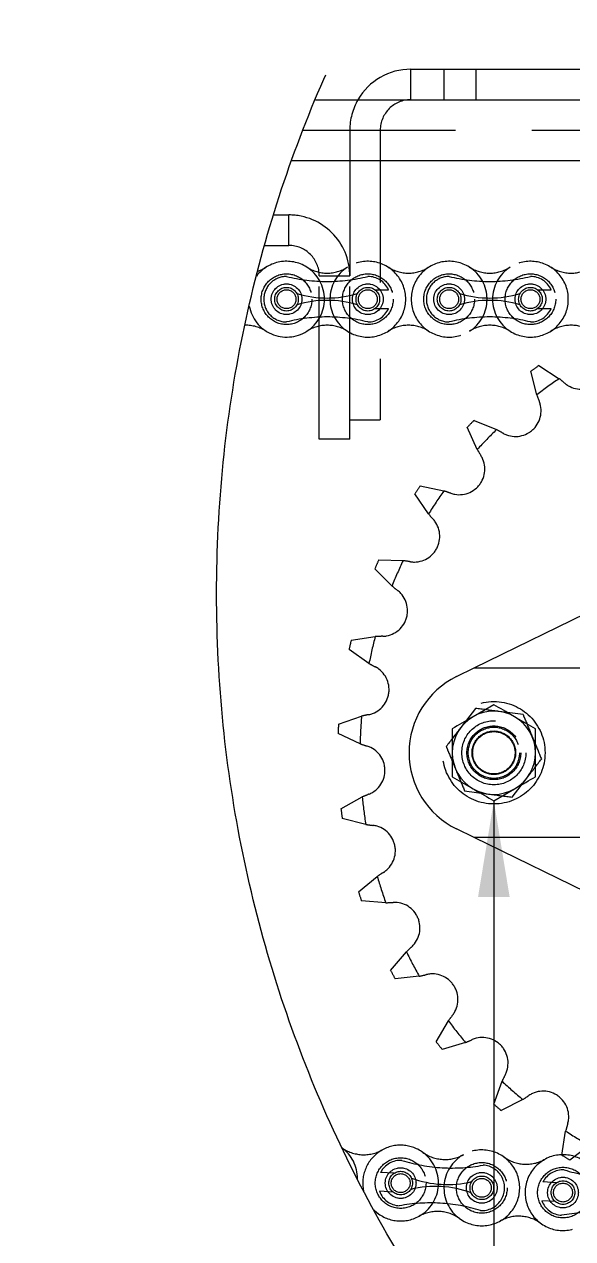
# Model space of a CAD drawing. Header units: metres. Extents: x 0 to 21025, y 0 to 14850.
# Drawn here: x 11893 to 12178, y 8087 to 8720 of the extents above; entities that cross this region are included whole.
import ezdxf

# ---------------------------------------------------------------- set-up
doc = ezdxf.new("R2010")
doc.units = ezdxf.units.M
doc.header["$LTSCALE"] = 25
doc.linetypes.add('HIDDEN2', pattern=[4.7625, 3.175, -1.5875])
doc.linetypes.add('PHANTOM', pattern=[63.5, 31.75, -6.35, 6.35, -6.35, 6.35, -6.35])
for name, color, linetype in [('SDM', 7, 'Continuous'), ('SL4', 4, 'Continuous'), ('SRE', 2, 'PHANTOM'), ('ST1', 7, 'HIDDEN2')]:
    doc.layers.add(name, color=color, linetype=linetype)
doc.styles.add('ROMANS', font='ROMANS.SHX')
doc.dimstyles.new('25___1-25', dxfattribs={"dimscale": 25, "dimtxt": 2.5, "dimasz": 2, "dimexe": 1.5, "dimexo": 1, "dimgap": 0.5, "dimtad": 1, "dimzin": 12, "dimtxsty": 'ROMANS', "dimcen": 0, "dimclrd": 256, "dimclre": 256, "dimclrt": 3, "dimazin": 3, "dimtfac": 1, "dimtmove": 0, "dimatfit": 0, "dimfxl": 1, "dimlwd": -1, "dimlwe": -1, "dimarcsym": 0})

msp = doc.modelspace()

# ---------------------------------------------------------------- linework, layer by layer
at = {"layer": 'SL4'}
for p, q in [((12094.046, 8680.306), (12094.046, 8696.181)), ((12094.046, 8696.181), (12111.504, 8696.181)), ((12111.504, 8680.306), (12111.504, 8696.181)), ((12111.504, 8696.181), (12128.171, 8696.181)), ((12128.171, 8680.306), (12128.171, 8696.181)), ((12128.171, 8696.181), (12645.638, 8696.181)), ((12044.362, 8680.306), (12645.638, 8680.306)), ((12128.171, 8680.306), (12645.638, 8680.306)), ((12662.296, 8648.556), (12032.081, 8648.556)), ((12127.073, 8384.473), (12251.033, 8445.107)), ((12117.889, 8379.981), (12127.073, 8384.473)), ((12127.073, 8384.473), (12194.312, 8384.473)), ((12137.296, 8365.325), (12126.463, 8359.07)), ((12158.963, 8352.815), (12148.129, 8359.07)), ((12115.629, 8327.797), (12126.463, 8321.542)), ((12137.296, 8315.287), (12148.129, 8321.542)), ((12127.073, 8296.139), (12117.889, 8300.631)), ((12194.312, 8296.139), (12127.073, 8296.139)), ((12251.033, 8235.505), (12127.073, 8296.139))]:
    msp.add_line(p, q, dxfattribs=at)
for centre, radius, start, end in [((12094.046, 8664.431), 31.75, 90, 150), ((12137.296, 8340.306), 44.167, 116.065218, 243.934782), ((12137.296, 8340.306), 21.667, 120, 180), ((12137.296, 8340.306), 21.667, 60, 120), ((12137.296, 8340.306), 21.667, 0, 60), ((12137.296, 8340.306), 21.667, 180, 240), ((12137.296, 8340.306), 21.667, 300, 0), ((12137.296, 8340.306), 21.667, 240, 300)]:
    msp.add_arc(centre, radius, start, end, dxfattribs=at)
for points, knots in [([(12148.129, 8359.07), (12147.872, 8359.218), (12144.214, 8361.33), (12140.629, 8363.4), (12137.296, 8365.325)], [0, 0, 0, 0, 0.0702148, 1, 1, 1, 1]), ([(12126.463, 8359.07), (12126.206, 8358.922), (12122.547, 8356.809), (12118.962, 8354.74), (12115.629, 8352.815)], [0, 0, 0, 0, 0.07021477, 1, 1, 1, 1]), ([(12115.629, 8352.815), (12115.629, 8349.688), (12115.629, 8345.563), (12115.629, 8341.33), (12115.629, 8340.306)], [0, 0, 0, 0, 0.7581486, 1, 1, 1, 1]), ([(12158.963, 8340.306), (12158.963, 8341.33), (12158.963, 8345.563), (12158.963, 8349.688), (12158.963, 8352.815)], [0, 0, 0, 0, 0.2418514, 1, 1, 1, 1]), ([(12115.629, 8340.306), (12115.629, 8337.018), (12115.629, 8332.783), (12115.629, 8328.708), (12115.629, 8327.797)], [0, 0, 0, 0, 0.7762867, 1, 1, 1, 1]), ([(12158.963, 8327.797), (12158.963, 8328.708), (12158.963, 8332.783), (12158.963, 8337.018), (12158.963, 8340.306)], [0, 0, 0, 0, 0.2237133, 1, 1, 1, 1]), ([(12148.129, 8321.542), (12148.386, 8321.69), (12152.044, 8323.803), (12155.629, 8325.872), (12158.963, 8327.797)], [0, 0, 0, 0, 0.0702148, 1, 1, 1, 1]), ([(12126.463, 8321.542), (12126.719, 8321.394), (12130.378, 8319.282), (12133.963, 8317.212), (12137.296, 8315.287)], [0, 0, 0, 0, 0.0702148, 1, 1, 1, 1])]:
    msp.add_open_spline(points, degree=3, knots=knots, dxfattribs=at)
at = {"layer": 'SRE'}
msp.add_circle((12662.296, 8423.041), 669.349, dxfattribs=at)
at = {"layer": 'ST1'}
for p, q in [((12094.046, 8680.306), (12094.046, 8696.181)), ((12111.504, 8680.306), (12111.504, 8696.181)), ((12037.989, 8664.431), (12828.963, 8664.431)), ((12062.296, 8664.431), (12062.296, 8588.564)), ((12078.171, 8664.431), (12078.171, 8513.639)), ((12828.963, 8648.556), (12032.081, 8648.556)), ((12022.678, 8620.314), (12030.546, 8620.314)), ((12030.546, 8604.439), (12030.546, 8620.314)), ((12017.996, 8604.439), (12030.546, 8604.439)), ((12046.421, 8588.564), (12062.296, 8588.564)), ((12046.421, 8503.648), (12046.421, 8588.564)), ((12062.296, 8503.648), (12062.296, 8588.564)), ((12075.369, 8581.359), (12082.449, 8581.359)), ((12160.036, 8581.359), (12167.115, 8581.359)), ((12075.369, 8571.519), (12082.449, 8571.519)), ((12160.036, 8571.519), (12167.115, 8571.519)), ((12160.68, 8541.863), (12171.36, 8535.047)), ((12159.661, 8526.649), (12156.619, 8538.947)), ((12062.296, 8513.639), (12078.171, 8513.639)), ((12126.967, 8513.337), (12138.691, 8508.538)), ((12128.68, 8498.186), (12123.491, 8509.743)), ((12062.296, 8503.648), (12046.421, 8503.648)), ((12098.888, 8479.25), (12111.282, 8476.622)), ((12103.28, 8464.648), (12096.11, 8475.093)), ((12077.348, 8440.698), (12090.011, 8440.324)), ((12084.276, 8427.114), (12075.357, 8436.111)), ((12063.037, 8398.918), (12075.564, 8400.812)), ((12072.279, 8386.79), (12061.897, 8394.05)), ((12056.417, 8355.255), (12068.404, 8359.355)), ((12127.713, 8363.416), (12120.101, 8353.489)), ((12152.518, 8360.161), (12140.115, 8361.788)), ((12067.676, 8344.972), (12056.164, 8350.262)), ((12146.879, 8317.196), (12154.49, 8327.123)), ((12122.073, 8320.451), (12134.476, 8318.824)), ((12057.699, 8311.111), (12068.761, 8317.286)), ((12070.613, 8303.004), (12058.342, 8306.153)), ((12066.842, 8267.906), (12076.624, 8275.957)), ((12080.997, 8262.235), (12068.36, 8263.142)), ((12083.554, 8227.028), (12091.741, 8236.695)), ((12098.493, 8223.975), (12085.898, 8222.611)), ((12107.296, 8189.79), (12113.625, 8200.765)), ((12122.54, 8189.454), (12110.391, 8185.863)), ((12137.305, 8157.39), (12141.573, 8169.319)), ((12152.364, 8159.782), (12141.051, 8154.079)), ((12172.617, 8130.87), (12174.687, 8143.368)), ((12187.008, 8135.912), (12176.895, 8128.281)), ((12085.375, 8121.4), (12078.308, 8121.814)), ((12084.8, 8111.577), (12077.732, 8111.991)), ((12169.897, 8116.45), (12162.829, 8116.864)), ((12169.321, 8106.627), (12162.254, 8107.041))]:
    msp.add_line(p, q, dxfattribs=at)
for centre, radius in [((12029.346, 8576.439), 13.2), ((12071.679, 8576.439), 13.2), ((12114.013, 8576.439), 13.2), ((12156.346, 8576.439), 13.2), ((12029.346, 8576.439), 7.995), ((12029.346, 8576.439), 6.15), ((12029.346, 8576.439), 4.92), ((12071.679, 8576.439), 7.995), ((12071.679, 8576.439), 6.15), ((12071.679, 8576.439), 4.92), ((12114.013, 8576.439), 7.995), ((12114.013, 8576.439), 6.15), ((12114.013, 8576.439), 4.92), ((12156.346, 8576.439), 7.995), ((12156.346, 8576.439), 6.15), ((12156.346, 8576.439), 4.92), ((12137.296, 8340.306), 26.667), ((12137.296, 8340.306), 16.667), ((12137.296, 8340.306), 14), ((12137.296, 8340.306), 13.333), ((12137.296, 8340.306), 11.333), ((12137.296, 8340.306), 11.032), ((12088.771, 8116.273), 13.2), ((12131.032, 8113.798), 13.2), ((12173.293, 8111.323), 13.2), ((12088.771, 8116.273), 7.995), ((12088.771, 8116.273), 6.15), ((12088.771, 8116.273), 4.92), ((12131.032, 8113.798), 7.995), ((12131.032, 8113.798), 6.15), ((12131.032, 8113.798), 4.92), ((12173.293, 8111.323), 7.995), ((12173.293, 8111.323), 6.15), ((12173.293, 8111.323), 4.92)]:
    msp.add_circle(centre, radius, dxfattribs=at)
for centre, radius, start, end in [((12094.046, 8664.431), 31.75, 150, 180), ((12094.046, 8664.431), 15.875, 90, 180), ((12030.546, 8588.564), 31.75, 0, 90), ((12030.546, 8588.564), 15.875, 0, 90), ((12029.346, 8576.439), 19.733, 57.56669, 142.379187), ((12008.179, 8609.75), 19.733, 288.269429, 302.43331), ((12050.513, 8609.75), 19.733, 237.56669, 302.43331), ((12029.346, 8576.439), 19.733, 302.43331, 57.56669), ((12071.679, 8576.439), 19.733, 122.43331, 237.56669), ((12071.679, 8576.439), 19.733, 237.56669, 122.43331), ((12092.846, 8609.75), 19.733, 237.56669, 302.43331), ((12114.013, 8576.439), 19.733, 57.56669, 302.43331), ((12135.179, 8609.75), 19.733, 237.56669, 302.43331), ((12114.013, 8576.439), 19.733, 302.433242, 57.566758), ((12156.346, 8576.439), 19.733, 122.433242, 237.566758), ((12156.346, 8576.439), 19.733, 237.56669, 122.43331), ((12177.512, 8609.75), 19.733, 237.56669, 302.43331), ((12029.346, 8576.439), 11.84, 90, 270), ((12050.513, 8673.428), 87.74, 256.040149, 283.959851), ((12071.679, 8576.439), 11.84, 24.553362, 90), ((12114.013, 8576.439), 11.84, 90, 270), ((12135.179, 8673.428), 87.74, 256.040149, 283.959851), ((12156.346, 8576.439), 11.84, 24.553362, 90), ((12050.513, 8630.947), 53.916, 252.993001, 287.006999), ((12050.513, 8521.931), 53.916, 72.993001, 107.006999), ((12135.179, 8630.947), 53.916, 252.993001, 287.006999), ((12135.179, 8521.931), 53.916, 72.993001, 107.006999), ((12029.346, 8576.439), 19.733, 190.374304, 302.43331), ((12050.513, 8479.45), 87.74, 76.040149, 103.959851), ((12071.679, 8576.439), 11.84, 270, 335.446638), ((12135.179, 8479.45), 87.74, 76.040149, 103.959851), ((12156.346, 8576.439), 11.84, 270, 335.446638), ((12008.179, 8543.129), 19.733, 57.56669, 91.355652), ((12050.513, 8543.129), 19.733, 57.56669, 122.43331), ((12092.846, 8543.129), 19.733, 57.56669, 122.43331), ((12135.179, 8543.129), 19.733, 57.56669, 122.43331), ((12177.512, 8543.129), 19.733, 57.56669, 122.43331), ((12302.296, 8340.306), 246.333, 125.092198, 126.255191), ((12182.813, 8542.899), 13.333, 230.600878, 10.460797), ((12302.296, 8340.306), 234.667, 123.915327, 127.432063), ((12128.66, 8479.916), 69.733, 49.064345, 52.241624), ((12148.558, 8518.309), 13.333, 240.886592, 20.746512), ((12225.553, 8549.473), 69.733, 199.105766, 202.283044), ((12302.296, 8340.306), 246.333, 135.377913, 136.540905), ((12302.296, 8340.306), 234.667, 134.201041, 137.717777), ((12106.522, 8446.668), 69.733, 59.35006, 62.527338), ((12189.438, 8532.409), 69.733, 209.39148, 212.568758), ((12119.245, 8487.997), 13.333, 251.172306, 31.032226), ((12302.296, 8340.306), 246.333, 145.663627, 146.82662), ((12302.296, 8340.306), 234.667, 144.486755, 148.003491), ((12090.676, 8410.002), 69.733, 69.635774, 72.813052), ((12095.816, 8452.939), 13.333, 261.458021, 41.31794), ((12156.95, 8509.17), 69.733, 219.677194, 222.854473), ((12302.296, 8340.306), 246.333, 155.949341, 157.112334), ((12302.296, 8340.306), 234.667, 154.77247, 158.289206), ((12081.632, 8371.096), 69.733, 79.921488, 83.098766), ((12079.023, 8414.26), 13.333, 271.743735, 51.603655), ((12129.134, 8480.504), 69.733, 229.962909, 233.140187), ((12302.296, 8340.306), 246.333, 166.235056, 167.398048), ((12302.296, 8340.306), 234.667, 165.058184, 168.57492), ((12079.68, 8331.2), 69.733, 90.207203, 93.384481), ((12069.406, 8373.205), 13.333, 282.029449, 61.889369), ((12106.884, 8447.332), 69.733, 240.248623, 243.425901), ((12302.296, 8340.306), 234.667, 175.343898, 178.860634), ((12084.884, 8291.597), 69.733, 100.492917, 103.670195), ((12302.296, 8340.306), 246.333, 176.52077, 177.683762), ((12090.914, 8410.72), 69.733, 250.534337, 253.711615), ((12067.274, 8331.092), 13.333, 292.315163, 72.175083), ((12097.075, 8253.559), 69.733, 110.778631, 113.955909), ((12302.296, 8340.306), 234.667, 185.629612, 189.146348), ((12302.296, 8340.306), 246.333, 186.806484, 187.969477), ((12081.738, 8371.844), 69.733, 260.820052, 263.99733), ((12072.696, 8289.275), 13.333, 302.600878, 82.460797), ((12115.862, 8218.31), 69.733, 121.064345, 124.241624), ((12302.296, 8340.306), 234.667, 195.915327, 199.432063), ((12302.296, 8340.306), 246.333, 197.092198, 198.255191), ((12079.651, 8331.955), 69.733, 271.105766, 274.283044), ((12085.498, 8249.099), 13.333, 312.886592, 92.746512), ((12140.642, 8186.981), 69.733, 131.35006, 134.527338), ((12302.296, 8340.306), 234.667, 206.201041, 209.717777), ((12302.296, 8340.306), 246.333, 207.377913, 208.540905), ((12084.72, 8292.335), 69.733, 281.39148, 284.568758), ((12105.267, 8211.854), 13.333, 323.172306, 103.032226), ((12170.617, 8160.581), 69.733, 141.635774, 144.813052), ((12302.296, 8340.306), 234.667, 216.486755, 220.003491), ((12302.296, 8340.306), 246.333, 217.663627, 218.82662), ((12096.782, 8254.256), 69.733, 291.677194, 294.854473), ((12131.37, 8178.737), 13.333, 333.458021, 113.31794), ((12204.824, 8139.957), 69.733, 151.921488, 155.098766), ((12302.296, 8340.306), 234.667, 226.77247, 230.289206), ((12162.966, 8150.814), 13.333, 343.743735, 123.603655), ((12302.296, 8340.306), 246.333, 227.949341, 229.112334), ((12115.45, 8218.943), 69.733, 301.962909, 305.140187), ((12242.164, 8125.772), 69.733, 162.207203, 165.384481), ((12302.296, 8340.306), 234.667, 237.058184, 240.57492), ((12069.588, 8150.764), 19.733, 234.215025, 299.081644), ((12046.51, 8118.748), 19.733, 359.26733, 54.165235), ((12088.771, 8116.273), 19.733, 54.215025, 191.554657), ((12088.771, 8116.273), 19.733, 299.081576, 54.215093), ((12111.849, 8148.289), 19.733, 234.215025, 299.081644), ((12131.032, 8113.798), 19.733, 119.081576, 234.215093), ((12131.032, 8113.798), 19.733, 234.215025, 119.081644), ((12173.293, 8111.323), 19.733, 54.215025, 299.081644), ((12302.296, 8340.306), 246.333, 238.235056, 239.398048), ((12088.771, 8116.273), 11.84, 86.648334, 152.094973), ((12115.572, 8211.859), 87.74, 252.688484, 280.608185), ((12131.032, 8113.798), 11.84, 266.648334, 86.648334), ((12154.11, 8145.814), 19.733, 234.215025, 299.081644), ((12113.088, 8169.45), 53.916, 249.641336, 283.655333), ((12173.293, 8111.323), 11.84, 86.648334, 152.094973), ((12200.094, 8206.909), 87.74, 252.688484, 280.608185), ((12088.771, 8116.273), 11.84, 201.201696, 266.648334), ((12106.715, 8060.621), 53.916, 69.641336, 103.655333), ((12104.231, 8018.212), 87.74, 72.688484, 100.608185), ((12173.293, 8111.323), 11.84, 201.201696, 266.648334), ((12088.771, 8116.273), 19.733, 224.728308, 299.081644), ((12065.693, 8084.257), 19.733, 54.215025, 61.157663), ((12107.954, 8081.782), 19.733, 54.215025, 119.081644), ((12188.753, 8013.262), 87.74, 72.688484, 100.608185), ((12150.215, 8079.307), 19.733, 54.215025, 119.081644)]:
    msp.add_arc(centre, radius, start, end, dxfattribs=at)
for points, knots in [([(12140.115, 8361.788), (12139.821, 8361.827), (12135.633, 8362.377), (12131.529, 8362.915), (12127.713, 8363.416)], [0, 0, 0, 0, 0.07021477, 1, 1, 1, 1]), ([(12152.518, 8360.161), (12152.921, 8359.19), (12154.482, 8355.424), (12156.105, 8351.511), (12157.31, 8348.605)], [0, 0, 0, 0, 0.2575513, 1, 1, 1, 1]), ([(12120.101, 8353.489), (12119.921, 8353.254), (12117.351, 8349.901), (12114.832, 8346.616), (12112.49, 8343.562)], [0, 0, 0, 0, 0.0702148, 1, 1, 1, 1]), ([(12157.31, 8348.605), (12157.746, 8347.555), (12159.368, 8343.643), (12160.947, 8339.835), (12162.102, 8337.05)], [0, 0, 0, 0, 0.26863361, 1, 1, 1, 1]), ([(12112.49, 8343.562), (12112.892, 8342.592), (12114.454, 8338.825), (12116.077, 8334.912), (12117.282, 8332.007)], [0, 0, 0, 0, 0.2575513, 1, 1, 1, 1]), ([(12154.49, 8327.123), (12154.671, 8327.358), (12157.241, 8330.711), (12159.76, 8333.996), (12162.102, 8337.05)], [0, 0, 0, 0, 0.07021477, 1, 1, 1, 1]), ([(12117.282, 8332.007), (12117.717, 8330.956), (12119.339, 8327.045), (12120.918, 8323.237), (12122.073, 8320.451)], [0, 0, 0, 0, 0.2686336, 1, 1, 1, 1]), ([(12134.476, 8318.824), (12134.77, 8318.785), (12138.959, 8318.235), (12143.063, 8317.697), (12146.879, 8317.196)], [0, 0, 0, 0, 0.0702148, 1, 1, 1, 1])]:
    msp.add_open_spline(points, degree=3, knots=knots, dxfattribs=at)

# ---------------------------------------------------------------- leaders
at = {"layer": 'SDM'}
msp.add_leader([(12137.296, 8315.287), (12137.296, 7708.974), (11892.808, 7708.974)], dimstyle='25___1-25', override={"dimgap": 0.5, "dimtad": 0}, dxfattribs=at)

doc.saveas('drawing.dxf')
